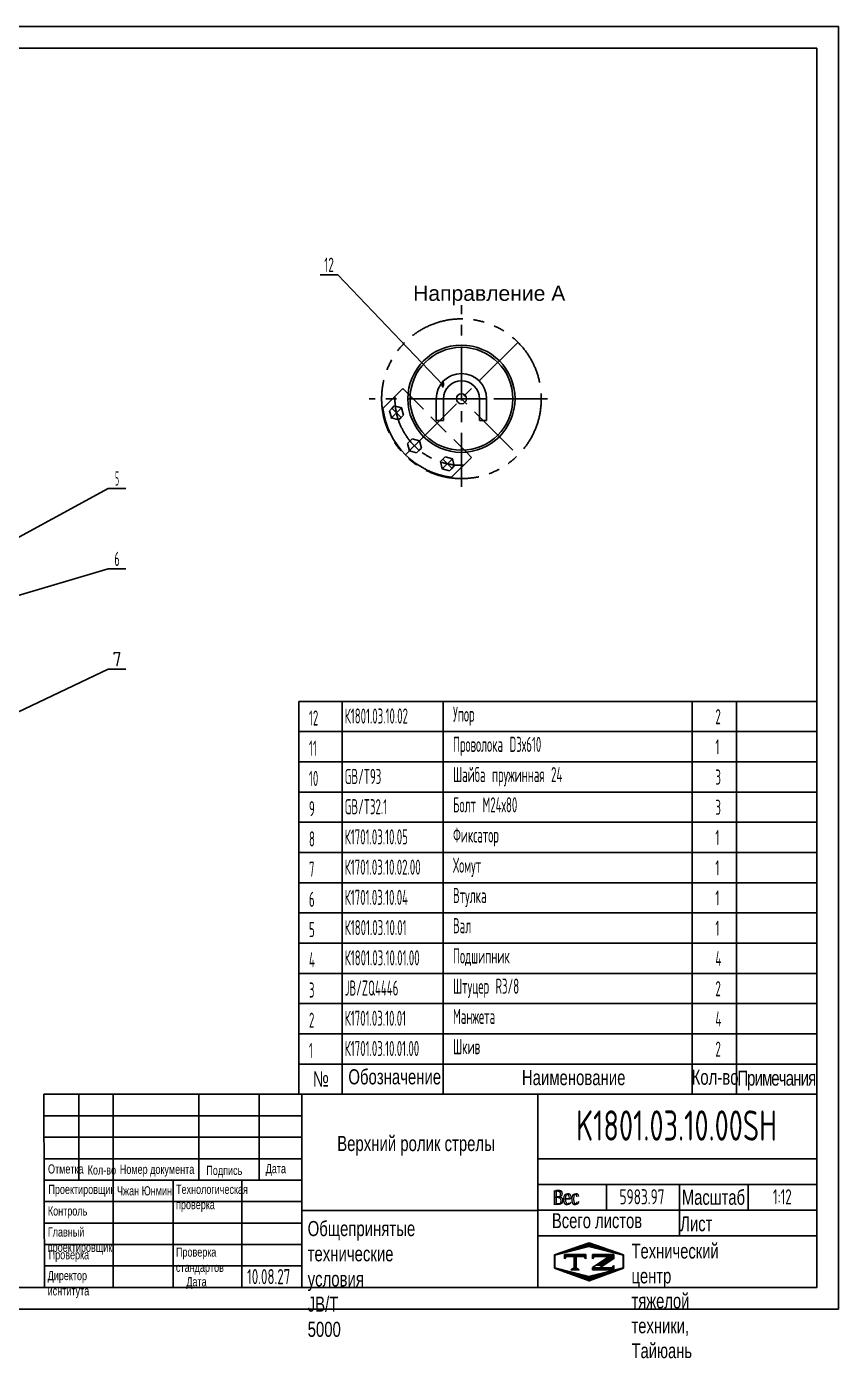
# Model space of a CAD drawing. Header units: millimetres. Extents: x -18 to 5040, y -137 to 3564.
# Drawn here: x 2783 to 5040, y -137 to 3564 of the extents above; entities that cross this region are included whole.
import ezdxf
from ezdxf.enums import TextEntityAlignment as Align

# ---------------------------------------------------------------- set-up
doc = ezdxf.new("R2010")
doc.units = ezdxf.units.MM
doc.header["$LTSCALE"] = 120
for name, pattern in [('F', [0.75, 0.5, -0.25]), ('G', [2, 1.25, -0.25, 0.25, -0.25]), ('K', [2.5, 1.25, -0.25, 0.25, -0.25, 0.25, -0.25])]:
    doc.linetypes.add(name, pattern=pattern)
for name, color, linetype in [('01', 7, 'Continuous'), ('02', 1, 'Continuous'), ('04', 2, 'F'), ('05', 4, 'G'), ('07', 6, 'K'), ('11', 3, 'Continuous'), ('THICK', 7, 'Continuous')]:
    doc.layers.add(name, color=color, linetype=linetype)
doc.styles.add('HZLIB', font='TXT.shx', dxfattribs={"width": 0.5, "height": 42})
doc.styles.get("Standard").update_dxf_attribs({"font": 'isocp', "width": 0.707, "bigfont": 'intecad.shx'})

# ---------------------------------------------------------------- blocks, each defined once
blk = doc.blocks.new('*U17')
at = {"layer": '01'}
for points in [[(415, 292), (25, 292)], [(25, 292), (25, 5)], [(415, 5), (415, 292)], [(25, 5), (415, 5)]]:
    blk.add_lwpolyline(points, dxfattribs=at)
at = {"layer": '02'}
for points in [[(420, 297), (0, 297)], [(0, 297), (0, 0)], [(420, 0), (420, 297)], [(0, 0), (420, 0)]]:
    blk.add_lwpolyline(points, dxfattribs=at)
blk = doc.blocks.new('*X35')
at = {"color": 0}
for p, q in [((127.06, 7.8), (132.06, 7.8)), ((127.06, 7.5), (132.06, 7.5)), ((127.06, 7.2), (127.32, 7.2)), ((129.23, 6.3), (131.04, 6.3)), ((129.7, 6.6), (131.51, 6.6)), ((130.16, 6.9), (131.98, 6.9)), ((130.62, 7.2), (132.06, 7.2)), ((127.84, 5.4), (129.64, 5.4)), ((128.3, 5.7), (130.1, 5.7)), ((128.77, 6), (130.57, 6))]:
    blk.add_line(p, q, dxfattribs=at)
blk = doc.blocks.new('*X36')
at = {"color": 0}
for p, q in [((127.06, 4.8), (132.06, 4.8)), ((127.06, 4.5), (132.06, 4.5)), ((131.84, 5.1), (132.06, 5.1))]:
    blk.add_line(p, q, dxfattribs=at)
blk = doc.blocks.new('*X34')
at = {"color": 0}
for p, q in [((122.34, 4.5), (123.72, 4.5)), ((122.82, 4.8), (123.24, 4.8))]:
    blk.add_line(p, q, dxfattribs=at)
blk = doc.blocks.new('*X33')
at = {"color": 0}
for p, q in [((120.53, 7.8), (125.53, 7.8)), ((120.53, 7.5), (125.53, 7.5)), ((120.53, 7.2), (120.79, 7.2)), ((125.27, 7.2), (125.53, 7.2))]:
    blk.add_line(p, q, dxfattribs=at)
blk = doc.blocks.new('*X32')
at = {"color": 0}
for p, q in [((123.24, 9.6), (125.52, 9.6)), ((124.1, 9.9), (128.52, 9.9)), ((124.97, 10.2), (127.67, 10.2)), ((125.83, 10.5), (126.82, 10.5)), ((127.02, 9.6), (129.37, 9.6)), ((118.22, 7.8), (118.32, 7.8)), ((118.22, 7.5), (118.27, 7.5)), ((118.22, 7.2), (118.27, 7.2)), ((118.22, 6.9), (118.27, 6.9)), ((118.22, 6.6), (118.27, 6.6)), ((118.22, 6.3), (118.27, 6.3)), ((118.94, 8.1), (119.52, 8.1)), ((119.8, 8.4), (120.72, 8.4)), ((120.66, 8.7), (121.92, 8.7)), ((121.52, 9), (123.12, 9)), ((122.38, 9.3), (124.32, 9.3)), ((128.22, 9.3), (130.22, 9.3)), ((129.42, 9), (131.07, 9)), ((130.62, 8.7), (131.92, 8.7)), ((131.82, 8.4), (132.77, 8.4)), ((133.02, 8.1), (133.62, 8.1)), ((134.22, 7.8), (134.32, 7.8)), ((134.27, 7.5), (134.32, 7.5)), ((134.27, 7.2), (134.32, 7.2)), ((134.27, 6.9), (134.32, 6.9)), ((134.27, 6.6), (134.32, 6.6)), ((134.27, 6.3), (134.32, 6.3)), ((118.22, 6), (118.27, 6)), ((118.22, 5.7), (118.27, 5.7)), ((118.22, 5.4), (118.27, 5.4)), ((118.22, 5.1), (118.27, 5.1)), ((118.22, 4.8), (118.27, 4.8)), ((118.79, 4.5), (119.42, 4.5)), ((119.61, 4.2), (120.62, 4.2)), ((120.43, 3.9), (121.82, 3.9)), ((121.26, 3.6), (123.02, 3.6)), ((122.08, 3.3), (124.22, 3.3)), ((128.32, 3.3), (130.51, 3.3)), ((129.52, 3.6), (131.32, 3.6)), ((130.72, 3.9), (132.14, 3.9)), ((131.92, 4.2), (132.95, 4.2)), ((133.12, 4.5), (133.76, 4.5)), ((134.27, 6), (134.32, 6)), ((134.27, 5.7), (134.32, 5.7)), ((134.27, 5.4), (134.32, 5.4)), ((134.27, 5.1), (134.32, 5.1)), ((134.27, 4.8), (134.32, 4.8)), ((122.91, 3), (125.42, 3)), ((123.73, 2.7), (128.89, 2.7)), ((124.55, 2.4), (128.07, 2.4)), ((125.38, 2.1), (127.26, 2.1)), ((126.2, 1.8), (126.45, 1.8)), ((127.12, 3), (129.7, 3))]:
    blk.add_line(p, q, dxfattribs=at)

msp = doc.modelspace()

# ---------------------------------------------------------------- linework, layer by layer
for p, q in [((3540, 1688.834), (3540, 596.834)), ((3540, 1688.834), (4980, 1688.834)), ((3660, 1688.834), (3660, 596.834)), ((3941.063, 1688.834), (3941.063, 596.834)), ((4633.045, 1688.834), (4633.045, 596.834)), ((4757.194, 1688.834), (4757.194, 596.834)), ((4980, 1688.834), (4980, 596.834)), ((3540, 1604.834), (4980, 1604.834)), ((3540, 1520.834), (4980, 1520.834)), ((3540, 1436.834), (4980, 1436.834)), ((3540, 1352.834), (4980, 1352.834)), ((3540, 1268.834), (4980, 1268.834)), ((3540, 1184.834), (4980, 1184.834)), ((3540, 1100.834), (4980, 1100.834)), ((3540, 1016.834), (4980, 1016.834)), ((3540, 932.834), (4980, 932.834)), ((3540, 848.834), (4980, 848.834)), ((3540, 764.834), (4980, 764.834)), ((3540, 680.834), (4980, 680.834)), ((3540, 596.834), (4980, 596.834))]:
    msp.add_line(p, q)
at = {"layer": '01'}
for p, q in [((3829.152, 2557.875), (3773.708, 2502.431)), ((3829.152, 2557.875), (3843.621, 2543.406)), ((3921.999, 2529.803), (3921.999, 2469.803)), ((3941.999, 2529.803), (3941.999, 2469.803)), ((4041.999, 2529.803), (4041.999, 2469.803)), ((4061.999, 2529.803), (4061.999, 2469.803)), ((3791.869, 2496.55), (3798.503, 2503.185)), ((3797.248, 2476.474), (3791.869, 2496.55)), ((3805.138, 2509.819), (3798.503, 2503.185)), ((3825.214, 2504.44), (3805.138, 2509.819)), ((3823.959, 2477.729), (3830.594, 2484.364)), ((3830.594, 2484.364), (3825.214, 2504.44)), ((3817.325, 2471.094), (3797.248, 2476.474)), ((3823.959, 2477.729), (3817.325, 2471.094)), ((3941.999, 2469.803), (3921.999, 2469.803)), ((4041.999, 2469.803), (4061.999, 2469.803)), ((3841.822, 2405.082), (3848.456, 2411.716)), ((3855.091, 2418.351), (3848.456, 2411.716)), ((3875.167, 2412.971), (3855.091, 2418.351)), ((3880.547, 2392.895), (3875.167, 2412.971)), ((3847.201, 2385.005), (3841.822, 2405.082)), ((3867.277, 2379.626), (3847.201, 2385.005)), ((3873.912, 2386.26), (3867.277, 2379.626)), ((3873.912, 2386.26), (3880.547, 2392.895)), ((4005.602, 2381.425), (4020.071, 2366.956)), ((3939.925, 2361.763), (3933.29, 2355.129)), ((3933.29, 2355.129), (3938.67, 2335.053)), ((3938.67, 2335.053), (3958.746, 2329.673)), ((3939.925, 2361.763), (3946.559, 2368.398)), ((3946.559, 2368.398), (3966.636, 2363.019)), ((3958.746, 2329.673), (3965.381, 2336.308)), ((4020.071, 2366.956), (3964.627, 2311.512)), ((3972.015, 2342.942), (3965.381, 2336.308)), ((3966.636, 2363.019), (3972.015, 2342.942))]:
    msp.add_line(p, q, dxfattribs=at)
for radius in [149, 143, 13.863]:
    msp.add_circle((3991.999, 2529.803), radius, dxfattribs=at)
for radius, start, end in [(70, 0, 180), (50, 0, 180), (220, 187.147097, 262.852903)]:
    msp.add_arc((3991.999, 2529.803), radius, start, end, dxfattribs=at)
at = {"layer": '02'}
for p, q in [((3648.554, 2874.35), (3598.954, 2874.35)), ((3940.074, 2568.477), (3648.554, 2874.35)), ((2198.472, 1839.434), (3009.566, 2280.392)), ((3009.566, 2280.392), (3059.166, 2280.392)), ((2418.237, 1882.461), (3009.566, 2056.835)), ((3009.566, 2056.835), (3059.166, 2056.835)), ((2533.784, 1551.829), (3009.566, 1778.29)), ((3009.566, 1778.29), (3059.166, 1778.29))]:
    msp.add_line(p, q, dxfattribs=at)
at = {"layer": '04', "color": 2, "linetype": 'F'}
msp.add_line((3843.621, 2543.406), (4005.602, 2381.425), dxfattribs=at)
at = {"layer": '05'}
for p, q in [((3991.999, 2285.17), (3991.999, 2790.251)), ((4147.486, 2685.29), (3836.005, 2373.809)), ((4231.614, 2529.803), (3735.523, 2529.803)), ((3911.004, 2529.803), (4076.934, 2529.803)), ((4134.595, 2387.207), (3991.999, 2529.803)), ((3795.965, 2475.191), (3826.213, 2505.438)), ((3797.187, 2504.501), (3824.911, 2476.777)), ((3845.918, 2383.722), (3876.165, 2413.97)), ((3847.14, 2413.032), (3874.864, 2385.309)), ((3937.386, 2333.769), (3967.634, 2364.017)), ((3966.697, 2334.991), (3938.973, 2362.715))]:
    msp.add_line(p, q, dxfattribs=at)
at = {"layer": '05', "color": 4, "linetype": 'G'}
msp.add_arc((3991.999, 2529.803), 185, 178.136259, 271.863741, dxfattribs=at)
at = {"layer": '07', "color": 6, "linetype": 'K'}
msp.add_circle((3991.999, 2529.803), 222, dxfattribs=at)
at = {"layer": 'THICK'}
for p, q in [((2831.036, 596.834), (2832.665, 60)), ((2831.036, 596.834), (4980, 596.834)), ((2928.071, 596.575), (2928.071, 596.834)), ((2928.102, 358.241), (2928.102, 596.834)), ((3023.539, 60), (3023.539, 596.834)), ((3262.132, 358.241), (3262.132, 596.834)), ((3429.147, 358.241), (3429.147, 596.834)), ((3548.443, 60), (3548.443, 596.834)), ((4204.573, 60), (4204.573, 596.834)), ((4980, 60), (4980, 596.834)), ((2832.665, 417.889), (3548.443, 417.889)), ((4204.573, 417.889), (4980, 417.889)), ((2832.665, 358.241), (3548.443, 358.241)), ((3190.554, 60), (3190.554, 358.241)), ((3381.428, 60), (3381.428, 358.241)), ((4204.573, 346.311), (4980, 346.311)), ((4395.448, 274.734), (4395.448, 346.311)), ((4598.251, 203.156), (4598.251, 346.311)), ((4789.126, 274.734), (4789.126, 346.311)), ((3548.443, 273.699), (4204.573, 273.699)), ((4204.573, 274.734), (4980, 274.734)), ((4204.573, 203.156), (4980, 203.156)), ((2832.665, 60), (4980, 60))]:
    msp.add_line(p, q, dxfattribs=at)
at = {"layer": 'THICK', "color": 3}
for p, q in [((2832.665, 537.186), (3548.443, 537.186)), ((2832.665, 477.537), (3548.443, 477.537)), ((2832.665, 298.593), (3548.443, 298.593)), ((2832.665, 238.945), (3548.443, 238.945)), ((2832.665, 179.296), (3548.443, 179.296)), ((4250.527, 150.738), (4347.217, 184.415)), ((4250.527, 113.234), (4250.527, 150.738)), ((4251.155, 149.979), (4346.592, 173.839)), ((4251.155, 114.191), (4251.155, 149.979)), ((4278.104, 139.92), (4278.104, 151.85)), ((4278.104, 151.85), (4337.752, 151.85)), ((4337.752, 151.85), (4337.752, 139.92)), ((4346.592, 173.839), (4442.029, 149.979)), ((4347.217, 184.415), (4442.652, 150.738)), ((4356.017, 151.85), (4356.017, 139.92)), ((4356.017, 151.85), (4415.665, 151.85)), ((4415.665, 151.85), (4415.665, 139.92)), ((4442.029, 149.979), (4442.029, 114.191)), ((4442.652, 150.738), (4442.652, 113.234)), ((2832.665, 119.648), (3548.443, 119.648)), ((4347.217, 78.026), (4250.527, 113.234)), ((4346.592, 90.331), (4251.155, 114.191)), ((4284.069, 145.885), (4278.104, 139.92)), ((4331.787, 145.885), (4284.069, 145.885)), ((4307.927, 115.949), (4296.371, 108.677)), ((4305.318, 145.942), (4305.318, 113.222)), ((4307.927, 145.942), (4307.927, 113.222)), ((4307.927, 115.949), (4319.484, 108.677)), ((4310.91, 145.942), (4310.91, 113.222)), ((4337.752, 139.92), (4331.787, 145.885)), ((4442.029, 114.191), (4346.592, 90.331)), ((4442.652, 113.234), (4347.217, 78.026)), ((4356.017, 139.92), (4361.982, 145.885)), ((4402.989, 145.885), (4356.017, 115.494)), ((4356.017, 115.494), (4356.017, 108.677)), ((4361.982, 145.885), (4402.989, 145.885)), ((4385.105, 120.477), (4375.988, 114.642)), ((4409.699, 114.642), (4375.988, 114.642)), ((4415.664, 140.034), (4385.105, 120.477)), ((4415.664, 120.607), (4409.699, 114.642)), ((4415.664, 108.677), (4415.664, 120.607)), ((4296.371, 108.677), (4307.927, 108.677)), ((4319.484, 108.677), (4307.927, 108.677)), ((4356.017, 108.677), (4415.664, 108.677))]:
    msp.add_line(p, q, dxfattribs=at)
for p in [(2832.665, 119.648), (2832.665, 60)]:
    msp.add_point(p, dxfattribs=at)

# ---------------------------------------------------------------- block references
at = {"layer": '05', "xscale": 12, "yscale": 12, "zscale": 12}
msp.add_blockref('*U17', (0, 0), dxfattribs=at)
at = {"layer": 'THICK', "color": 3, "xscale": 11.9296411905685, "yscale": 11.9296411905683, "zscale": 11.92964119056823}
for name in ['*X32', '*X33', '*X35', '*X34', '*X36']:
    msp.add_blockref(name, (2840.21, 57.085), dxfattribs=at)

# ---------------------------------------------------------------- texts
at = {"style": 'HZLIB', "width": 0.5}
for s, p in [('К1801.03.10.02', (3667.43, 1627.089)), ('Упор', (3968.629, 1632.287)), ('2', (4698.148, 1625.402)), ('12', (3568, 1621.634)), ('11', (3568, 1537.634)), ('Проволока D3х610', (3968.629, 1548.287)), ('1', (4698.148, 1541.402)), ('10', (3568, 1453.634)), ('GB/T93', (3667.43, 1459.089)), ('Шайба пружинная 24', (3968.629, 1464.287)), ('3', (4698.148, 1457.402)), ('9', (3568, 1369.634)), ('GB/T32.1', (3667.43, 1375.089)), ('Болт М24х80', (3968.629, 1380.287)), ('3', (4698.148, 1373.402)), ('К1701.03.10.05', (3667.43, 1291.089)), ('Фиксатор', (3968.629, 1296.287)), ('8', (3568, 1285.634)), ('1', (4698.148, 1289.402)), ('7', (3568, 1201.634)), ('К1701.03.10.02.00', (3667.43, 1207.089)), ('Хомут', (3968.629, 1212.287)), ('1', (4698.148, 1205.402)), ('6', (3568, 1117.634)), ('К1701.03.10.04', (3667.43, 1123.089)), ('Втулка', (3968.629, 1128.287)), ('1', (4698.148, 1121.402)), ('5', (3568, 1033.634)), ('К1801.03.10.01', (3667.43, 1039.089)), ('Вал', (3968.629, 1044.287)), ('1', (4698.148, 1037.402)), ('Подшипник', (3968.629, 960.287)), ('4', (3568, 949.634)), ('К1801.03.10.01.00', (3667.43, 955.089)), ('4', (4698.148, 953.402)), ('3', (3568, 865.634)), ('JB/ZQ4446', (3667.43, 871.089)), ('Штуцер R3/8', (3968.629, 876.287)), ('2', (4698.148, 869.402)), ('2', (3568, 781.634)), ('К1701.03.10.01', (3667.43, 787.089)), ('Манжета', (3968.629, 792.287)), ('4', (4698.148, 785.402)), ('К1701.03.10.01.00', (3667.43, 703.089)), ('Шкив', (3968.629, 708.287)), ('2', (4698.148, 701.402)), ('1', (3568, 697.634))]:
    msp.add_text(s, height=42, dxfattribs=at).set_placement(p)
at = {"layer": '01', "attachment_point": 1}
for s, insert, char_height in [('{\\fArial|b0|i0|c204|p34;Отметка}', (2842.406, 401.996), 25.43701), ('{\\fArial|b0|i0|c204|p34;Кол-во}', (2952.719, 399.07), 25.43701), ('{\\fArial|b0|i0|c204|p34;Номер документа}', (3042.073, 401.027), 25.43701), ('{\\fArial|b0|i0|c204|p34;Подпись}', (3282.68, 398.094), 25.43701), ('{\\fArial|b0|i0|c204|p34;Дата}', (3447.66, 402.971), 25.43701), ('{\\fArial|b0|i0|c204|p34;Проектировщик}', (2843.526, 345.177), 25.43701), ('{\\fArial|b0|i0|c204|p34;\\C3;Чжан Юнмин}', (3034.268, 341.269), 25.43701), ('{\\fArial|b0|i0|c204|p34;Технологическая\\Pпроверка}', (3198.369, 345.368), 25.43701), ('{\\fArial|b0|i0|c204|p34;Вес}', (4250.396, 331.498), 41.54712), ('{\\fArial|b0|i0|c204|p34;Контроль}', (2842.065, 285.261), 25.43701), ('{\\fArial|b0|i0|c204|p34;Главный\\Pпроектировщик}', (2841.839, 226.713), 25.43701), ('{\\fArial|b0|i0|c204|p34;Проверка}', (2844.325, 163.45), 25.43701), ('{\\fArial|b0|i0|c204|p34;Проверка\\Pстандартов}', (3198.125, 171.008), 25.43701), ('{\\fArial|b0|i0|c204|p34;Директор\\Pиснтитута}', (2841.448, 105.656), 25.43701), ('{\\fArial|b0|i0|c204|p34;Дата}', (3227.026, 88.654), 25.43701)]:
    msp.add_mtext(s, dxfattribs=dict(at, insert=insert, char_height=char_height))
at = {"layer": '01', "insert": (4464.81, 182.071), "char_height": 41.54712, "width": 1.95243, "attachment_point": 1}
msp.add_mtext('{\\fArial|b0|i0|c204|p34;Технический центр\\Pтяжелой техники, Тайюань}', dxfattribs=at)
at = {"layer": '02', "width": 0.605172}
msp.add_text('\\M+5A1F1', height=16, dxfattribs=at).set_placement((3935.274, 2560.477), (3944.874, 2560.477), align=Align.FIT)
at = {"layer": '05', "char_height": 42, "attachment_point": 1}
for s, insert, width in [('{\\fArial|b0|i0|c204|p34;\\W1;\\C3;Направление А}', (3857.572, 2843.966), 443.96643), ('{\\fArial|b0|i0|c204|p34;\\C0;Общепринятые технические\\Pусловия \\fArial|b0|i0|c0|p34;JB/T 5000}', (3564.352, 244.644), 2.49515)]:
    msp.add_mtext(s, dxfattribs=dict(at, insert=insert, width=width))
at = {"layer": '05', "attachment_point": 1}
for s, insert, char_height in [('{\\fArial|b0|i0|c204|p34;\\C0;Обозначение}', (3677.511, 666.407), 42), ('{\\fArial|b0|i0|c204|p34;\\C0;№}', (3578.782, 660.419), 42), ('{\\fArial|b0|i0|c204|p34;\\C0;Наименование}', (4160.011, 664.252), 42), ('{\\fArial|b0|i0|c204|p34;\\C0;Кол-во}', (4632, 665.456), 42), ('{\\fArial|b0|i0|c204|p34;\\T0.9;\\C0;Примечания}', (4759.289, 662.863), 42), ('{\\fArial|b0|i0|c204|p34;\\C3;Верхний ролик стрелы}', (3646.571, 481.052), 42), ('{\\fArial|b0|i0|c204|p34;\\C0;Масштаб}', (4604.811, 331.302), 41.56375), ('{\\fArial|b0|i0|c204|p34;\\C250;Вес}', (4245.384, 330.279), 41.56375), ('{\\fArial|b0|i0|c204|p34;\\C0;Всего листов}', (4243.532, 266.332), 41.56375), ('{\\fArial|b0|i0|c204|p34;\\C0;Лист}', (4600.396, 257.891), 41.56375)]:
    msp.add_mtext(s, dxfattribs=dict(at, insert=insert, char_height=char_height))
at = {"layer": '11'}
for s, height, width, p, p2 in [('12', 39.598, 0.611465, (3610.316, 2882.35), (3637.193, 2882.35)), ('5', 39.598, 0.47817, (3028.766, 2288.392), (3039.965, 2288.392)), ('6', 39.598, 0.600779, (3027.233, 2064.835), (3041.498, 2064.835)), ('7', 39.598, 1.157921, (3021.756, 1786.29), (3046.975, 1786.29)), ('K1801.03.10.00SH', 84, 0.695901, (4310.728, 468), (4869.272, 468)), ('5983.97', 42, 0.68266, (4431.539, 291), (4556.461, 291)), ('1:12', 42, 0.651478, (4857.868, 291), (4910.132, 291)), ('10.08.27', 42, 0.642055, (3396, 69), (3516, 69))]:
    msp.add_text(s, height=height, dxfattribs=dict(at, width=width)).set_placement(p, p2, align=Align.FIT)

doc.saveas('drawing.dxf')
